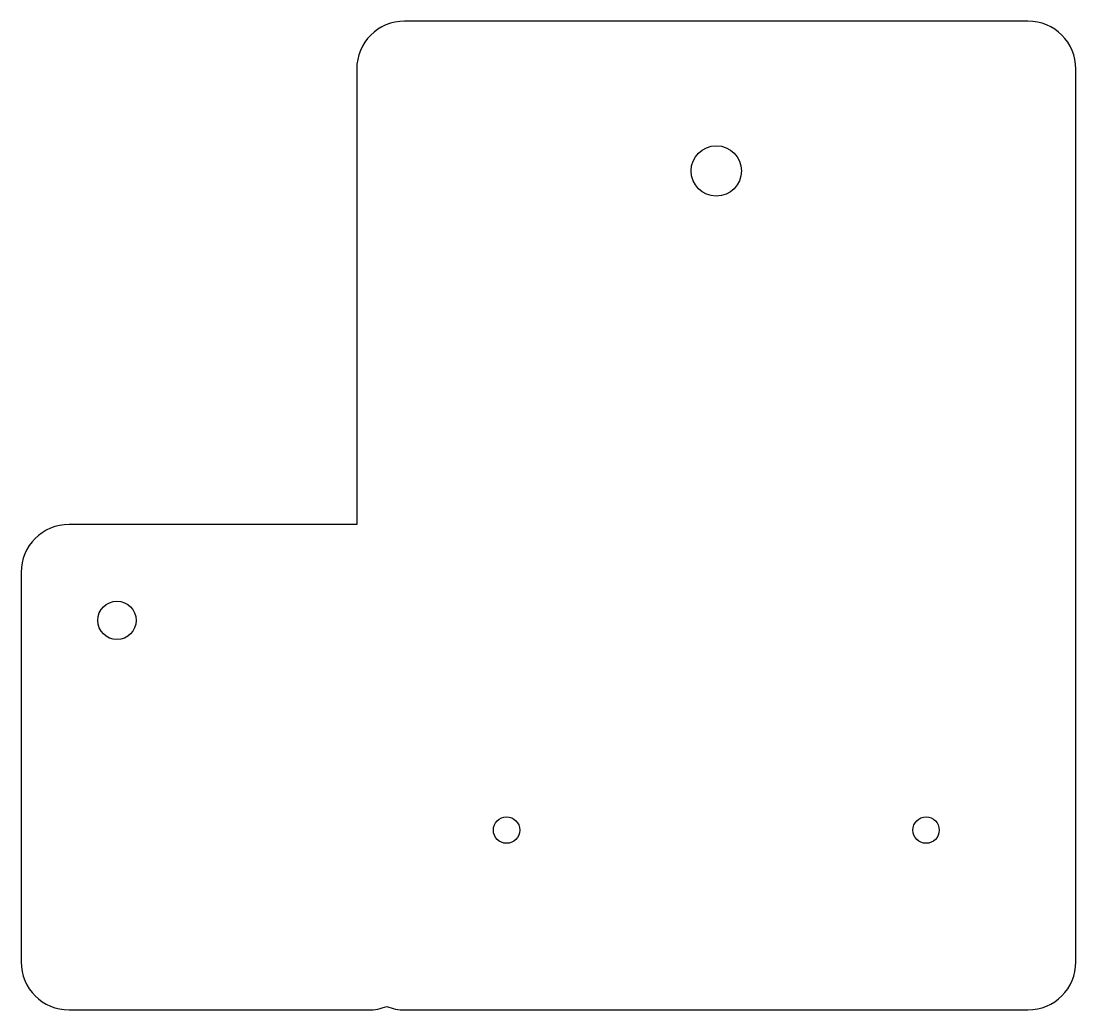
# Model space of a CAD drawing. Header units: millimetres. Extents: x -226 to -50, y 660 to 825.
import ezdxf

# ---------------------------------------------------------------- set-up
doc = ezdxf.new("R2010")
doc.units = ezdxf.units.MM

msp = doc.modelspace()

# ---------------------------------------------------------------- linework, layer by layer
for p, q in [((-58, 825), (-162, 825)), ((-170, 817), (-170, 741)), ((-50, 668), (-50, 817)), ((-170, 741), (-218, 741)), ((-226, 733), (-226, 668)), ((-218, 660), (-168, 660)), ((-162, 660), (-58, 660))]:
    msp.add_line(p, q)
for centre, radius in [((-110, 800), 4.2), ((-210, 725), 3.2), ((-145, 690), 2.2), ((-75, 690), 2.2)]:
    msp.add_circle(centre, radius)
for centre, start, end in [((-162, 817), 90, 180), ((-58, 817), 0, 90), ((-218, 733), 90, 180), ((-218, 668), -180, -90), ((-58, 668), -90, 0), ((-168, 668), -90, -67.9757), ((-162, 668), -112.0243, -90)]:
    msp.add_arc(centre, 8, start, end)

doc.saveas('drawing.dxf')
